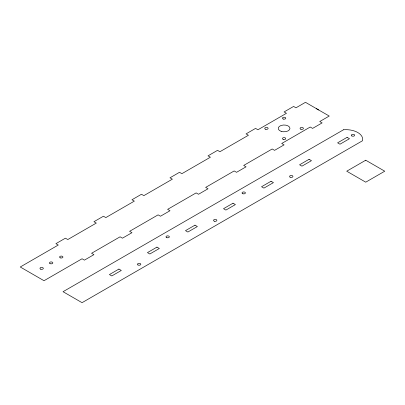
<?xml version="1.0" encoding="UTF-8"?>
<svg xmlns="http://www.w3.org/2000/svg" width="405" height="405" viewBox="0 0 405 405"><rect width="100%" height="100%" fill="white"/><g stroke="black" fill="none" stroke-linecap="round" stroke-linejoin="round"><path stroke-width="0.61" d="M316.234 108.575L329.25 116.048L319.742 121.535L322.117 122.907L312.609 128.395L310.235 127.023L281.708 143.492L284.087 144.863L274.58 150.351L272.2 148.979L243.678 165.448L246.058 166.819L236.55 172.312L234.171 170.94L205.649 187.404L208.028 188.776L198.521 194.268L196.141 192.896L167.619 209.36L169.994 210.737L160.486 216.224L158.112 214.852L129.59 231.321L131.964 232.693L122.457 238.18L120.082 236.809L91.56 253.277L93.935 254.649L84.427 260.137L82.053 258.765L44.018 280.721L20.25 266.996L58.279 245.04L55.905 243.668L65.413 238.18L67.787 239.552L96.309 223.084L93.935 221.712L103.442 216.224L105.816 217.596L134.339 201.128L131.964 199.756L141.472 194.263L143.846 195.64L172.373 179.172L169.994 177.8L179.501 172.307L181.88 173.679L210.403 157.216L208.023 155.844L217.531 150.351L219.91 151.723L248.432 135.26L246.053 133.883L255.56 128.395L257.939 129.767L286.462 113.299L284.087 111.927L293.595 106.439L295.969 107.811L305.476 102.323L317.363 109.183M317.454 109.239L318.588 109.947M343.511 129.767L63.038 291.701L82.053 302.677L362.526 140.748A16.808 9.705 0 0 0 343.511 129.767M118.933 269.077L109.426 274.57L111.8 275.942L121.308 270.454L118.933 269.077M156.963 247.121L147.455 252.614L149.83 253.986L159.342 248.493L156.963 247.121M194.992 225.165L185.485 230.658L187.864 232.03L197.372 226.537L194.992 225.165M233.022 203.209L223.514 208.696L225.894 210.073L235.401 204.581L233.022 203.209M271.051 181.253L261.544 186.74L263.923 188.112L273.431 182.625L271.051 181.253M309.086 159.297L299.578 164.784L301.953 166.156L311.46 160.669L309.086 159.297M347.115 137.341L337.608 142.828L339.982 144.2L349.49 138.713L347.115 137.341M365.735 160.223L346.72 171.204L365.735 182.179L384.75 171.204L365.735 160.223M265.599 129.236A1.681 0.972 0 0 0 268.12 128.395A1.681 0.972 0 0 0 265.599 127.555A1.681 0.972 0 0 0 265.599 129.236M300.895 129.236A1.681 0.972 0 0 0 303.416 128.395A1.681 0.972 0 0 0 300.895 127.555A1.681 0.972 0 0 0 300.895 129.236M281.146 131.336A5.883 3.397 0 0 0 289.97 128.395A5.883 3.397 0 0 0 281.146 125.454A5.883 3.397 0 0 0 281.146 131.336M283.247 119.05A1.681 0.972 0 0 0 285.768 118.209A1.681 0.972 0 0 0 283.247 117.369A1.681 0.972 0 0 0 283.247 119.05M283.247 139.426A1.681 0.972 0 0 0 285.768 138.586A1.681 0.972 0 0 0 283.247 137.746A1.681 0.972 0 0 0 283.247 139.426M49.962 263.569A1.681 0.972 0 0 0 52.771 263.134A1.681 0.972 0 0 0 50.716 261.944A1.681 0.972 0 0 0 49.962 263.569M60.411 257.889A1.681 0.972 0 0 0 62.932 257.048A1.681 0.972 0 0 0 60.411 256.208A1.681 0.972 0 0 0 60.411 257.889M40.804 269.209A1.681 0.972 0 0 0 43.325 268.368A1.681 0.972 0 0 0 40.804 267.528A1.681 0.972 0 0 0 40.804 269.209M290.071 177.137A1.681 0.972 0 0 0 292.881 176.702A1.681 0.972 0 0 0 290.82 175.512A1.681 0.972 0 0 0 290.071 177.137M351.829 135.943A1.681 0.972 0 0 0 354.638 135.508A1.681 0.972 0 0 0 352.583 134.323A1.681 0.972 0 0 0 351.829 135.943M242.878 193.757A1.681 0.972 0 0 0 245.4 192.917A1.681 0.972 0 0 0 242.878 192.076A1.681 0.972 0 0 0 242.878 193.757M214.356 221.206A1.681 0.972 0 0 0 216.877 220.366A1.681 0.972 0 0 0 214.356 219.525A1.681 0.972 0 0 0 214.356 221.206M166.819 237.669A1.681 0.972 0 0 0 169.341 236.829A1.681 0.972 0 0 0 166.819 235.988A1.681 0.972 0 0 0 166.819 237.669M137.948 264.961A1.681 0.972 0 0 0 140.758 264.526A1.681 0.972 0 0 0 138.702 263.341A1.681 0.972 0 0 0 137.948 264.961"/></g></svg>
